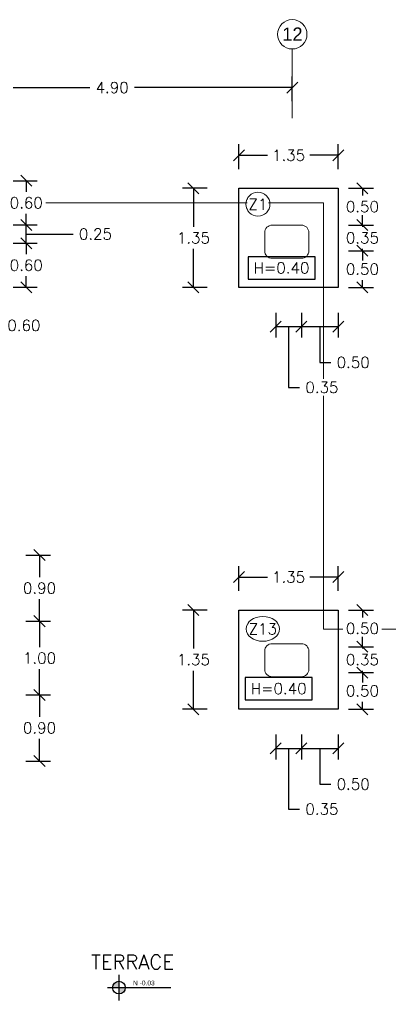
# Model space of a CAD drawing. Header units: metres. Extents: x -25 to 234, y -27 to 52.
# Drawn here: x 118.08 to 123.11, y 38.48 to 51.83 of the extents above; entities that cross this region are included whole.
import ezdxf

# ---------------------------------------------------------------- set-up
doc = ezdxf.new("R2010")
doc.units = ezdxf.units.M
doc.header["$LTSCALE"] = 0.1
doc.header["$MEASUREMENT"] = 0
doc.header["$PDMODE"] = 66
doc.linetypes.add('CONTINUA', pattern=[0])
doc.linetypes.add('Grid Line 1_2_', pattern=[22.225, 12.7, -3.175, 3.175, -3.175])
for name, color, linetype, lineweight in [('0-S-GRID', 1, 'Continuous', 9), ('0-S-GRID-IDEN', 1, 'Continuous', 9), ('A-WALL', 7, 'Continuous', 5), ('baños', 251, 'Continuous', 0), ('piso', 253, 'Continuous', 0)]:
    doc.layers.add(name, color=color, linetype=linetype, lineweight=lineweight)
for name, color, linetype in [('001-DIMTEXTO', 4, 'Continuous'), ('DIMENSIONES', 7, 'Continuous'), ('DIMTEXTO', 4, 'Continuous'), ('TEXTOS', 4, 'Continuous'), ('ZAPATAS', 6, 'Continuous')]:
    doc.layers.add(name, color=color, linetype=linetype)
doc.styles.add('Arial_2', font='arial.ttf', dxfattribs={"height": 0.2})
doc.styles.add('ESC100-2mm', font='arial.ttf', dxfattribs={"height": 0.15})
doc.styles.add('SMPLEX', font='simplex.shx')
doc.styles.get("Standard").update_dxf_attribs({"font": 'arial.ttf'})
doc.dimstyles.new('DIM-75', dxfattribs={"dimscale": 0.75, "dimtxt": 0.2, "dimasz": 0.2, "dimexe": 0.2, "dimexo": 0.2, "dimgap": 0.1, "dimtad": 0, "dimtih": 1, "dimtoh": 1, "dimzin": 0, "dimdsep": 46, "dimtxsty": 'SMPLEX', "dimblk1": 'OBLIQUE', "dimblk2": 'OBLIQUE', "dimsah": 1, "dimcen": 0.2, "dimclrd": 4, "dimclre": 4, "dimclrt": 4, "dimadec": 0, "dimazin": 0, "dimtfac": 1, "dimtmove": 1, "dimatfit": 3, "dimldrblk": 'OPEN30', "dimfxl": 0.25, "dimfxlon": 1, "dimtfill": 1, "dimtolj": 1, "dimtzin": 0, "dimarcsym": 0})

# ---------------------------------------------------------------- blocks, each defined once
blk = doc.blocks.new('PL BASE 1N NASAS 09')
at = {"layer": 'TEXTOS', "transparency": 33554534}
h = blk.add_hatch(color=256, dxfattribs=at)
h.dxf.hatch_style = 1
h.paths.add_polyline_path([(-90.966, -45.545, 0.414214), (-91.053, -45.631), (-90.966, -45.631)])
h.paths.add_polyline_path([(-90.88, -45.631), (-90.966, -45.631), (-90.966, -45.718, 0.414214)])
at = {"layer": 'A-WALL'}
for points in [[(-88.481, -35.252), (-88.881, -35.252, 0.414214), (-88.981, -35.352), (-88.981, -35.602, 0.414214), (-88.881, -35.702), (-88.481, -35.702, 0.414214), (-88.381, -35.602), (-88.381, -35.352, 0.414214)], [(-88.481, -40.95), (-88.881, -40.95, 0.414214), (-88.981, -41.05), (-88.981, -41.3, 0.414214), (-88.881, -41.4), (-88.481, -41.4, 0.414214), (-88.381, -41.3), (-88.381, -41.05, 0.414214)]]:
    blk.add_lwpolyline(points, format="xyb", close=True, dxfattribs=at)
at = {"layer": 'piso'}
for p, q in [((-98.056, -34.95), (-88.181, -34.95)), ((-88.181, -34.95), (-88.181, -40.75)), ((-88.181, -40.75), (-87.181, -40.75))]:
    blk.add_line(p, q, dxfattribs=at)
at = {"layer": 'TEXTOS'}
for p, q in [((-90.966, -45.457), (-90.966, -45.805)), ((-91.12, -45.631), (-90.259, -45.631))]:
    blk.add_line(p, q, dxfattribs=at)
blk.add_circle((-90.966, -45.631), 0.0865, dxfattribs=at)
at = {"layer": 'TEXTOS', "insert": (-91.478, -45.38), "char_height": 0.195, "width": 3.40488, "attachment_point": 7}
blk.add_mtext('{\\Fromans|c0; TERRACE}', dxfattribs=at)
at = {"layer": 'TEXTOS', "insert": (-90.773, -45.536), "char_height": 0.065, "attachment_point": 1, "style": 'ESC100-2mm'}
blk.add_mtext_dynamic_manual_height_columns('{\\Ftxt|c0;N -0.03}', width=2.21694, gutter_width=0.5, heights=[0], dxfattribs=at)
blk = doc.blocks.new('_Oblique')
at = {"color": 0, "linetype": 'ByBlock', "lineweight": -2}
blk.add_line((-0.5, -0.5), (0.5, 0.5), dxfattribs=at)
blk = doc.blocks.new('*D998')
at = {"layer": 'Defpoints', "color": 0, "ltscale": 0.2, "transparency": 16777216}
for p in [(126.774, -0.136), (121.874, -0.552), (126.774, -0.552)]:
    blk.add_point(p, dxfattribs=at)
at = {"layer": 'DIMTEXTO', "color": 4, "lineweight": -2, "ltscale": 0.2, "transparency": 16777216}
for p, q in [((121.874, -0.323), (121.874, 0.014)), ((126.774, -0.323), (126.774, 0.014)), ((121.874, -0.136), (124.021, -0.136)), ((126.774, -0.136), (124.628, -0.136))]:
    blk.add_line(p, q, dxfattribs=at)
at = {"layer": 'DIMTEXTO', "color": 4, "lineweight": -2, "ltscale": 0.2, "transparency": 16777216, "xscale": 0.15, "yscale": 0.15, "zscale": 0.15, "rotation": 180}
blk.add_blockref('_Oblique', (121.874, -0.136), dxfattribs=at)
at = {"layer": 'DIMTEXTO', "color": 4, "lineweight": -2, "ltscale": 0.2, "transparency": 16777216, "xscale": 0.15, "yscale": 0.15, "zscale": 0.15}
blk.add_blockref('_Oblique', (126.774, -0.136), dxfattribs=at)
at = {"layer": 'DIMTEXTO', "color": 4, "ltscale": 0.2, "transparency": 16777216, "insert": (124.324, -0.136), "char_height": 0.15, "attachment_point": 5, "style": 'SMPLEX', "bg_fill": 3, "box_fill_scale": 1.25, "bg_fill_color": 256, "bg_fill_true_color": 13158600, "bg_fill_transparency": 0}
blk.add_mtext('\\A1;4.90', dxfattribs=at)
blk = doc.blocks.new('_Open30')
at = {"layer": 'DIMTEXTO', "color": 0, "lineweight": -2}
for p, q in [((-1, 0.268), (0, 0)), ((0, 0), (-1, -0.268)), ((0, 0), (-1, 0))]:
    blk.add_line(p, q, dxfattribs=at)
blk = doc.blocks.new('*D1006')
at = {"layer": 'Defpoints', "color": 0, "linetype": 'CONTINUA', "transparency": 16777216}
for p in [(121.999, -7.401), (123.335, -7.401), (121.999, -8.405)]:
    blk.add_point(p, dxfattribs=at)
at = {"layer": 'DIMENSIONES', "color": 4, "linetype": 'CONTINUA', "lineweight": -2, "transparency": 16777216}
for p, q in [((123.148, -7.401), (123.485, -7.401)), ((123.335, -7.401), (123.335, -7.753)), ((123.335, -8.405), (123.335, -8.053)), ((123.148, -8.405), (123.485, -8.405))]:
    blk.add_line(p, q, dxfattribs=at)
at = {"layer": 'DIMENSIONES', "color": 4, "linetype": 'CONTINUA', "lineweight": -2, "transparency": 16777216, "xscale": 0.15, "yscale": 0.15, "zscale": 0.15}
for p, rotation in [((123.335, -7.401), 90), ((123.335, -8.405), 270)]:
    blk.add_blockref('_Oblique', p, dxfattribs=dict(at, rotation=rotation))
at = {"layer": 'DIMENSIONES', "color": 4, "linetype": 'CONTINUA', "transparency": 16777216, "insert": (123.335, -7.903), "char_height": 0.15, "attachment_point": 5, "style": 'SMPLEX', "bg_fill": 3, "box_fill_scale": 1.25, "bg_fill_color": 256, "bg_fill_true_color": 13158600, "bg_fill_transparency": 0}
blk.add_mtext('\\A1;1.00', dxfattribs=at)
blk = doc.blocks.new('*D1072')
at = {"layer": 'Defpoints', "color": 0, "linetype": 'CONTINUA', "transparency": 16777216}
for p in [(126.549, -8.036), (126.899, -8.036), (126.899, -9.133)]:
    blk.add_point(p, dxfattribs=at)
at = {"layer": 'DIMENSIONES', "color": 4, "linetype": 'CONTINUA', "lineweight": -2, "transparency": 16777216}
for p, q in [((126.549, -8.945), (126.549, -9.283)), ((126.899, -8.945), (126.899, -9.283)), ((126.549, -9.133), (126.899, -9.133)), ((126.724, -9.133), (126.724, -9.96)), ((126.724, -9.96), (126.874, -9.96))]:
    blk.add_line(p, q, dxfattribs=at)
at = {"layer": 'DIMENSIONES', "color": 4, "linetype": 'CONTINUA', "lineweight": -2, "transparency": 16777216, "xscale": 0.15, "yscale": 0.15, "zscale": 0.15, "rotation": 180}
blk.add_blockref('_Oblique', (126.549, -9.133), dxfattribs=at)
at = {"layer": 'DIMENSIONES', "color": 4, "linetype": 'CONTINUA', "lineweight": -2, "transparency": 16777216, "xscale": 0.15, "yscale": 0.15, "zscale": 0.15}
blk.add_blockref('_Oblique', (126.899, -9.133), dxfattribs=at)
at = {"layer": 'DIMENSIONES', "color": 4, "linetype": 'CONTINUA', "transparency": 16777216, "insert": (127.178, -9.96), "char_height": 0.15, "attachment_point": 5, "style": 'SMPLEX', "bg_fill": 3, "box_fill_scale": 1.25, "bg_fill_color": 256, "bg_fill_true_color": 13158600, "bg_fill_transparency": 0}
blk.add_mtext('\\A1;0.35', dxfattribs=at)
blk = doc.blocks.new('*D1077')
at = {"layer": 'Defpoints', "color": 0, "linetype": 'CONTINUA', "transparency": 16777216}
for p in [(126.899, -7.75), (126.899, -8.1)]:
    blk.add_point(p, dxfattribs=at)
at = {"layer": 'DIMENSIONES', "color": 4, "linetype": 'CONTINUA', "lineweight": -2, "transparency": 16777216}
for p, q in [((127.728, -7.75), (127.728, -7.6)), ((127.541, -7.75), (127.878, -7.75)), ((127.728, -7.75), (127.728, -7.775)), ((127.541, -8.1), (127.878, -8.1)), ((127.728, -8.1), (127.728, -8.075)), ((127.728, -8.1), (127.728, -8.25))]:
    blk.add_line(p, q, dxfattribs=at)
at = {"layer": 'DIMENSIONES', "color": 4, "linetype": 'CONTINUA', "lineweight": -2, "transparency": 16777216, "xscale": 0.15, "yscale": 0.15, "zscale": 0.15}
for p, rotation in [((127.728, -7.75), 270), ((127.728, -8.1), 90)]:
    blk.add_blockref('_Oblique', p, dxfattribs=dict(at, rotation=rotation))
at = {"layer": 'DIMENSIONES', "color": 4, "linetype": 'CONTINUA', "transparency": 16777216, "insert": (127.728, -7.925), "char_height": 0.15, "attachment_point": 5, "style": 'SMPLEX', "bg_fill": 3, "box_fill_scale": 1.25, "bg_fill_color": 256, "bg_fill_true_color": 13158600, "bg_fill_transparency": 0}
blk.add_mtext('\\A1;0.35', dxfattribs=at)
at = {"layer": 'Defpoints', "color": 0, "linetype": 'CONTINUA', "transparency": 16777216}
blk.add_point((127.728, -7.75), dxfattribs=at)
blk = doc.blocks.new('*D1073')
at = {"layer": 'Defpoints', "color": 0, "linetype": 'CONTINUA', "transparency": 16777216}
for p in [(127.399, -6.801), (126.049, -8.6), (127.399, -8.6)]:
    blk.add_point(p, dxfattribs=at)
at = {"layer": 'DIMENSIONES', "color": 4, "linetype": 'CONTINUA', "lineweight": -2, "transparency": 16777216}
for p, q in [((126.049, -6.989), (126.049, -6.651)), ((127.399, -6.989), (127.399, -6.651)), ((126.049, -6.801), (126.435, -6.801)), ((127.399, -6.801), (127.013, -6.801))]:
    blk.add_line(p, q, dxfattribs=at)
at = {"layer": 'DIMENSIONES', "color": 4, "linetype": 'CONTINUA', "lineweight": -2, "transparency": 16777216, "xscale": 0.15, "yscale": 0.15, "zscale": 0.15, "rotation": 180}
blk.add_blockref('_Oblique', (126.049, -6.801), dxfattribs=at)
at = {"layer": 'DIMENSIONES', "color": 4, "linetype": 'CONTINUA', "lineweight": -2, "transparency": 16777216, "xscale": 0.15, "yscale": 0.15, "zscale": 0.15}
blk.add_blockref('_Oblique', (127.399, -6.801), dxfattribs=at)
at = {"layer": 'DIMENSIONES', "color": 4, "linetype": 'CONTINUA', "transparency": 16777216, "insert": (126.724, -6.801), "char_height": 0.15, "attachment_point": 5, "style": 'SMPLEX', "bg_fill": 3, "box_fill_scale": 1.25, "bg_fill_color": 256, "bg_fill_true_color": 13158600, "bg_fill_transparency": 0}
blk.add_mtext('\\A1;1.35', dxfattribs=at)
blk = doc.blocks.new('*D1074')
at = {"layer": 'Defpoints', "color": 0, "linetype": 'CONTINUA', "transparency": 16777216}
for p in [(125.429, -7.25), (126.049, -7.25), (126.049, -8.6)]:
    blk.add_point(p, dxfattribs=at)
at = {"layer": 'DIMENSIONES', "color": 4, "linetype": 'CONTINUA', "lineweight": -2, "transparency": 16777216}
for p, q in [((125.616, -7.25), (125.279, -7.25)), ((125.429, -7.25), (125.429, -7.775)), ((125.429, -8.6), (125.429, -8.075)), ((125.616, -8.6), (125.279, -8.6))]:
    blk.add_line(p, q, dxfattribs=at)
at = {"layer": 'DIMENSIONES', "color": 4, "linetype": 'CONTINUA', "lineweight": -2, "transparency": 16777216, "xscale": 0.15, "yscale": 0.15, "zscale": 0.15}
for p, rotation in [((125.429, -7.25), 90), ((125.429, -8.6), 270)]:
    blk.add_blockref('_Oblique', p, dxfattribs=dict(at, rotation=rotation))
at = {"layer": 'DIMENSIONES', "color": 4, "linetype": 'CONTINUA', "transparency": 16777216, "insert": (125.429, -7.925), "char_height": 0.15, "attachment_point": 5, "style": 'SMPLEX', "bg_fill": 3, "box_fill_scale": 1.25, "bg_fill_color": 256, "bg_fill_true_color": 13158600, "bg_fill_transparency": 0}
blk.add_mtext('\\A1;1.35', dxfattribs=at)
blk = doc.blocks.new('*D1075')
at = {"layer": 'Defpoints', "color": 0, "linetype": 'CONTINUA', "transparency": 16777216}
for p in [(126.899, -8.1), (126.899, -8.6), (127.728, -8.6)]:
    blk.add_point(p, dxfattribs=at)
at = {"layer": 'DIMENSIONES', "color": 4, "linetype": 'CONTINUA', "lineweight": -2, "transparency": 16777216}
for p, q in [((127.541, -8.1), (127.878, -8.1)), ((127.728, -8.1), (127.728, -8.2)), ((127.728, -8.6), (127.728, -8.5)), ((127.541, -8.6), (127.878, -8.6))]:
    blk.add_line(p, q, dxfattribs=at)
at = {"layer": 'DIMENSIONES', "color": 4, "linetype": 'CONTINUA', "lineweight": -2, "transparency": 16777216, "xscale": 0.15, "yscale": 0.15, "zscale": 0.15}
for p, rotation in [((127.728, -8.1), 90), ((127.728, -8.6), 270)]:
    blk.add_blockref('_Oblique', p, dxfattribs=dict(at, rotation=rotation))
at = {"layer": 'DIMENSIONES', "color": 4, "linetype": 'CONTINUA', "transparency": 16777216, "insert": (127.728, -8.35), "char_height": 0.15, "attachment_point": 5, "style": 'SMPLEX', "bg_fill": 3, "box_fill_scale": 1.25, "bg_fill_color": 256, "bg_fill_true_color": 13158600, "bg_fill_transparency": 0}
blk.add_mtext('\\A1;0.50', dxfattribs=at)
blk = doc.blocks.new('*D1071')
at = {"layer": 'Defpoints', "color": 0, "linetype": 'CONTINUA', "transparency": 16777216}
for p in [(126.899, -8.6), (127.399, -8.6), (127.399, -9.133)]:
    blk.add_point(p, dxfattribs=at)
at = {"layer": 'DIMENSIONES', "color": 4, "linetype": 'CONTINUA', "lineweight": -2, "transparency": 16777216}
for p, q in [((126.899, -8.945), (126.899, -9.283)), ((127.399, -8.945), (127.399, -9.283)), ((126.899, -9.133), (127.399, -9.133)), ((127.149, -9.133), (127.149, -9.62)), ((127.149, -9.62), (127.299, -9.62))]:
    blk.add_line(p, q, dxfattribs=at)
at = {"layer": 'DIMENSIONES', "color": 4, "linetype": 'CONTINUA', "lineweight": -2, "transparency": 16777216, "xscale": 0.15, "yscale": 0.15, "zscale": 0.15, "rotation": 180}
blk.add_blockref('_Oblique', (126.899, -9.133), dxfattribs=at)
at = {"layer": 'DIMENSIONES', "color": 4, "linetype": 'CONTINUA', "lineweight": -2, "transparency": 16777216, "xscale": 0.15, "yscale": 0.15, "zscale": 0.15}
blk.add_blockref('_Oblique', (127.399, -9.133), dxfattribs=at)
at = {"layer": 'DIMENSIONES', "color": 4, "linetype": 'CONTINUA', "transparency": 16777216, "insert": (127.603, -9.62), "char_height": 0.15, "attachment_point": 5, "style": 'SMPLEX', "bg_fill": 3, "box_fill_scale": 1.25, "bg_fill_color": 256, "bg_fill_true_color": 13158600, "bg_fill_transparency": 0}
blk.add_mtext('\\A1;0.50', dxfattribs=at)
blk = doc.blocks.new('*D1076')
at = {"layer": 'Defpoints', "color": 0, "linetype": 'CONTINUA', "transparency": 16777216}
for p in [(126.899, -7.25), (127.728, -7.25), (126.899, -7.75)]:
    blk.add_point(p, dxfattribs=at)
at = {"layer": 'DIMENSIONES', "color": 4, "linetype": 'CONTINUA', "lineweight": -2, "transparency": 16777216}
for p, q in [((127.541, -7.25), (127.878, -7.25)), ((127.728, -7.25), (127.728, -7.35)), ((127.728, -7.75), (127.728, -7.65)), ((127.541, -7.75), (127.878, -7.75))]:
    blk.add_line(p, q, dxfattribs=at)
at = {"layer": 'DIMENSIONES', "color": 4, "linetype": 'CONTINUA', "lineweight": -2, "transparency": 16777216, "xscale": 0.15, "yscale": 0.15, "zscale": 0.15}
for p, rotation in [((127.728, -7.25), 90), ((127.728, -7.75), 270)]:
    blk.add_blockref('_Oblique', p, dxfattribs=dict(at, rotation=rotation))
at = {"layer": 'DIMENSIONES', "color": 4, "linetype": 'CONTINUA', "transparency": 16777216, "insert": (127.728, -7.5), "char_height": 0.15, "attachment_point": 5, "style": 'SMPLEX', "bg_fill": 3, "box_fill_scale": 1.25, "bg_fill_color": 256, "bg_fill_true_color": 13158600, "bg_fill_transparency": 0}
blk.add_mtext('\\A1;0.50', dxfattribs=at)
blk = doc.blocks.new('*D1079')
at = {"layer": 'Defpoints', "color": 0, "linetype": 'CONTINUA', "transparency": 16777216}
for p in [(126.549, -2.294), (126.899, -2.294), (126.899, -3.39)]:
    blk.add_point(p, dxfattribs=at)
at = {"layer": 'DIMENSIONES', "color": 4, "linetype": 'CONTINUA', "lineweight": -2, "transparency": 16777216}
for p, q in [((126.549, -3.203), (126.549, -3.54)), ((126.899, -3.203), (126.899, -3.54)), ((126.549, -3.39), (126.899, -3.39)), ((126.724, -3.39), (126.724, -4.218)), ((126.724, -4.218), (126.874, -4.218))]:
    blk.add_line(p, q, dxfattribs=at)
at = {"layer": 'DIMENSIONES', "color": 4, "linetype": 'CONTINUA', "lineweight": -2, "transparency": 16777216, "xscale": 0.15, "yscale": 0.15, "zscale": 0.15, "rotation": 180}
blk.add_blockref('_Oblique', (126.549, -3.39), dxfattribs=at)
at = {"layer": 'DIMENSIONES', "color": 4, "linetype": 'CONTINUA', "lineweight": -2, "transparency": 16777216, "xscale": 0.15, "yscale": 0.15, "zscale": 0.15}
blk.add_blockref('_Oblique', (126.899, -3.39), dxfattribs=at)
at = {"layer": 'DIMENSIONES', "color": 4, "linetype": 'CONTINUA', "transparency": 16777216, "insert": (127.178, -4.218), "char_height": 0.15, "attachment_point": 5, "style": 'SMPLEX', "bg_fill": 3, "box_fill_scale": 1.25, "bg_fill_color": 256, "bg_fill_true_color": 13158600, "bg_fill_transparency": 0}
blk.add_mtext('\\A1;0.35', dxfattribs=at)
blk = doc.blocks.new('*D1084')
at = {"layer": 'Defpoints', "color": 0, "linetype": 'CONTINUA', "transparency": 16777216}
for p in [(126.899, -2.008), (126.899, -2.358)]:
    blk.add_point(p, dxfattribs=at)
at = {"layer": 'DIMENSIONES', "color": 4, "linetype": 'CONTINUA', "lineweight": -2, "transparency": 16777216}
for p, q in [((127.728, -2.008), (127.728, -1.858)), ((127.541, -2.008), (127.878, -2.008)), ((127.728, -2.008), (127.728, -2.033)), ((127.541, -2.358), (127.878, -2.358)), ((127.728, -2.358), (127.728, -2.333)), ((127.728, -2.358), (127.728, -2.508))]:
    blk.add_line(p, q, dxfattribs=at)
at = {"layer": 'DIMENSIONES', "color": 4, "linetype": 'CONTINUA', "lineweight": -2, "transparency": 16777216, "xscale": 0.15, "yscale": 0.15, "zscale": 0.15}
for p, rotation in [((127.728, -2.008), 270), ((127.728, -2.358), 90)]:
    blk.add_blockref('_Oblique', p, dxfattribs=dict(at, rotation=rotation))
at = {"layer": 'DIMENSIONES', "color": 4, "linetype": 'CONTINUA', "transparency": 16777216, "insert": (127.728, -2.183), "char_height": 0.15, "attachment_point": 5, "style": 'SMPLEX', "bg_fill": 3, "box_fill_scale": 1.25, "bg_fill_color": 256, "bg_fill_true_color": 13158600, "bg_fill_transparency": 0}
blk.add_mtext('\\A1;0.35', dxfattribs=at)
at = {"layer": 'Defpoints', "color": 0, "linetype": 'CONTINUA', "transparency": 16777216}
blk.add_point((127.728, -2.008), dxfattribs=at)
blk = doc.blocks.new('*D1080')
at = {"layer": 'Defpoints', "color": 0, "linetype": 'CONTINUA', "transparency": 16777216}
for p in [(127.399, -1.059), (126.049, -2.858), (127.399, -2.858)]:
    blk.add_point(p, dxfattribs=at)
at = {"layer": 'DIMENSIONES', "color": 4, "linetype": 'CONTINUA', "lineweight": -2, "transparency": 16777216}
for p, q in [((126.049, -1.246), (126.049, -0.909)), ((127.399, -1.246), (127.399, -0.909)), ((126.049, -1.059), (126.435, -1.059)), ((127.399, -1.059), (127.013, -1.059))]:
    blk.add_line(p, q, dxfattribs=at)
at = {"layer": 'DIMENSIONES', "color": 4, "linetype": 'CONTINUA', "lineweight": -2, "transparency": 16777216, "xscale": 0.15, "yscale": 0.15, "zscale": 0.15, "rotation": 180}
blk.add_blockref('_Oblique', (126.049, -1.059), dxfattribs=at)
at = {"layer": 'DIMENSIONES', "color": 4, "linetype": 'CONTINUA', "lineweight": -2, "transparency": 16777216, "xscale": 0.15, "yscale": 0.15, "zscale": 0.15}
blk.add_blockref('_Oblique', (127.399, -1.059), dxfattribs=at)
at = {"layer": 'DIMENSIONES', "color": 4, "linetype": 'CONTINUA', "transparency": 16777216, "insert": (126.724, -1.059), "char_height": 0.15, "attachment_point": 5, "style": 'SMPLEX', "bg_fill": 3, "box_fill_scale": 1.25, "bg_fill_color": 256, "bg_fill_true_color": 13158600, "bg_fill_transparency": 0}
blk.add_mtext('\\A1;1.35', dxfattribs=at)
blk = doc.blocks.new('*D1081')
at = {"layer": 'Defpoints', "color": 0, "linetype": 'CONTINUA', "transparency": 16777216}
for p in [(125.429, -1.508), (126.049, -1.508), (126.049, -2.858)]:
    blk.add_point(p, dxfattribs=at)
at = {"layer": 'DIMENSIONES', "color": 4, "linetype": 'CONTINUA', "lineweight": -2, "transparency": 16777216}
for p, q in [((125.616, -1.508), (125.279, -1.508)), ((125.429, -1.508), (125.429, -2.033)), ((125.429, -2.858), (125.429, -2.333)), ((125.616, -2.858), (125.279, -2.858))]:
    blk.add_line(p, q, dxfattribs=at)
at = {"layer": 'DIMENSIONES', "color": 4, "linetype": 'CONTINUA', "lineweight": -2, "transparency": 16777216, "xscale": 0.15, "yscale": 0.15, "zscale": 0.15}
for p, rotation in [((125.429, -1.508), 90), ((125.429, -2.858), 270)]:
    blk.add_blockref('_Oblique', p, dxfattribs=dict(at, rotation=rotation))
at = {"layer": 'DIMENSIONES', "color": 4, "linetype": 'CONTINUA', "transparency": 16777216, "insert": (125.429, -2.183), "char_height": 0.15, "attachment_point": 5, "style": 'SMPLEX', "bg_fill": 3, "box_fill_scale": 1.25, "bg_fill_color": 256, "bg_fill_true_color": 13158600, "bg_fill_transparency": 0}
blk.add_mtext('\\A1;1.35', dxfattribs=at)
blk = doc.blocks.new('*D1082')
at = {"layer": 'Defpoints', "color": 0, "linetype": 'CONTINUA', "transparency": 16777216}
for p in [(126.899, -2.358), (126.899, -2.858), (127.728, -2.858)]:
    blk.add_point(p, dxfattribs=at)
at = {"layer": 'DIMENSIONES', "color": 4, "linetype": 'CONTINUA', "lineweight": -2, "transparency": 16777216}
for p, q in [((127.541, -2.358), (127.878, -2.358)), ((127.728, -2.358), (127.728, -2.458)), ((127.728, -2.858), (127.728, -2.758)), ((127.541, -2.858), (127.878, -2.858))]:
    blk.add_line(p, q, dxfattribs=at)
at = {"layer": 'DIMENSIONES', "color": 4, "linetype": 'CONTINUA', "lineweight": -2, "transparency": 16777216, "xscale": 0.15, "yscale": 0.15, "zscale": 0.15}
for p, rotation in [((127.728, -2.358), 90), ((127.728, -2.858), 270)]:
    blk.add_blockref('_Oblique', p, dxfattribs=dict(at, rotation=rotation))
at = {"layer": 'DIMENSIONES', "color": 4, "linetype": 'CONTINUA', "transparency": 16777216, "insert": (127.728, -2.608), "char_height": 0.15, "attachment_point": 5, "style": 'SMPLEX', "bg_fill": 3, "box_fill_scale": 1.25, "bg_fill_color": 256, "bg_fill_true_color": 13158600, "bg_fill_transparency": 0}
blk.add_mtext('\\A1;0.50', dxfattribs=at)
blk = doc.blocks.new('*D1078')
at = {"layer": 'Defpoints', "color": 0, "linetype": 'CONTINUA', "transparency": 16777216}
for p in [(126.899, -2.858), (127.399, -2.858), (127.399, -3.39)]:
    blk.add_point(p, dxfattribs=at)
at = {"layer": 'DIMENSIONES', "color": 4, "linetype": 'CONTINUA', "lineweight": -2, "transparency": 16777216}
for p, q in [((126.899, -3.203), (126.899, -3.54)), ((127.399, -3.203), (127.399, -3.54)), ((126.899, -3.39), (127.399, -3.39)), ((127.149, -3.39), (127.149, -3.878)), ((127.149, -3.878), (127.299, -3.878))]:
    blk.add_line(p, q, dxfattribs=at)
at = {"layer": 'DIMENSIONES', "color": 4, "linetype": 'CONTINUA', "lineweight": -2, "transparency": 16777216, "xscale": 0.15, "yscale": 0.15, "zscale": 0.15, "rotation": 180}
blk.add_blockref('_Oblique', (126.899, -3.39), dxfattribs=at)
at = {"layer": 'DIMENSIONES', "color": 4, "linetype": 'CONTINUA', "lineweight": -2, "transparency": 16777216, "xscale": 0.15, "yscale": 0.15, "zscale": 0.15}
blk.add_blockref('_Oblique', (127.399, -3.39), dxfattribs=at)
at = {"layer": 'DIMENSIONES', "color": 4, "linetype": 'CONTINUA', "transparency": 16777216, "insert": (127.603, -3.878), "char_height": 0.15, "attachment_point": 5, "style": 'SMPLEX', "bg_fill": 3, "box_fill_scale": 1.25, "bg_fill_color": 256, "bg_fill_true_color": 13158600, "bg_fill_transparency": 0}
blk.add_mtext('\\A1;0.50', dxfattribs=at)
blk = doc.blocks.new('*D1083')
at = {"layer": 'Defpoints', "color": 0, "linetype": 'CONTINUA', "transparency": 16777216}
for p in [(126.899, -1.508), (127.728, -1.508), (126.899, -2.008)]:
    blk.add_point(p, dxfattribs=at)
at = {"layer": 'DIMENSIONES', "color": 4, "linetype": 'CONTINUA', "lineweight": -2, "transparency": 16777216}
for p, q in [((127.541, -1.508), (127.878, -1.508)), ((127.728, -1.508), (127.728, -1.608)), ((127.728, -2.008), (127.728, -1.908)), ((127.541, -2.008), (127.878, -2.008))]:
    blk.add_line(p, q, dxfattribs=at)
at = {"layer": 'DIMENSIONES', "color": 4, "linetype": 'CONTINUA', "lineweight": -2, "transparency": 16777216, "xscale": 0.15, "yscale": 0.15, "zscale": 0.15}
for p, rotation in [((127.728, -1.508), 90), ((127.728, -2.008), 270)]:
    blk.add_blockref('_Oblique', p, dxfattribs=dict(at, rotation=rotation))
at = {"layer": 'DIMENSIONES', "color": 4, "linetype": 'CONTINUA', "transparency": 16777216, "insert": (127.728, -1.758), "char_height": 0.15, "attachment_point": 5, "style": 'SMPLEX', "bg_fill": 3, "box_fill_scale": 1.25, "bg_fill_color": 256, "bg_fill_true_color": 13158600, "bg_fill_transparency": 0}
blk.add_mtext('\\A1;0.50', dxfattribs=at)
blk = doc.blocks.new('*D1144')
at = {"layer": 'Defpoints', "color": 0, "linetype": 'CONTINUA', "transparency": 16777216}
for p in [(121.999, -2.006), (123.155, -2.006), (121.999, -2.256)]:
    blk.add_point(p, dxfattribs=at)
at = {"layer": 'DIMENSIONES', "color": 4, "linetype": 'CONTINUA', "lineweight": -2, "transparency": 16777216}
for p, q in [((122.967, -2.006), (123.305, -2.006)), ((123.155, -2.256), (123.155, -2.006)), ((123.155, -2.131), (123.642, -2.131)), ((123.642, -2.131), (123.792, -2.131)), ((122.967, -2.256), (123.305, -2.256))]:
    blk.add_line(p, q, dxfattribs=at)
at = {"layer": 'DIMENSIONES', "color": 4, "linetype": 'CONTINUA', "lineweight": -2, "transparency": 16777216, "xscale": 0.15, "yscale": 0.15, "zscale": 0.15}
for p, rotation in [((123.155, -2.006), 90), ((123.155, -2.256), 270)]:
    blk.add_blockref('_Oblique', p, dxfattribs=dict(at, rotation=rotation))
at = {"layer": 'DIMENSIONES', "color": 4, "linetype": 'CONTINUA', "transparency": 16777216, "insert": (124.096, -2.131), "char_height": 0.15, "attachment_point": 5, "style": 'SMPLEX', "bg_fill": 3, "box_fill_scale": 1.25, "bg_fill_color": 256, "bg_fill_true_color": 13158600, "bg_fill_transparency": 0}
blk.add_mtext('\\A1;0.25', dxfattribs=at)
blk = doc.blocks.new('*D1149')
at = {"layer": 'Defpoints', "color": 0, "linetype": 'CONTINUA', "transparency": 16777216}
for p in [(121.999, -2.256), (122.066, -2.856), (123.155, -2.856)]:
    blk.add_point(p, dxfattribs=at)
at = {"layer": 'DIMENSIONES', "color": 4, "linetype": 'CONTINUA', "lineweight": -2, "transparency": 16777216}
for p, q in [((122.967, -2.256), (123.305, -2.256)), ((123.155, -2.256), (123.155, -2.406)), ((123.155, -2.856), (123.155, -2.706)), ((122.967, -2.856), (123.305, -2.856))]:
    blk.add_line(p, q, dxfattribs=at)
at = {"layer": 'DIMENSIONES', "color": 4, "linetype": 'CONTINUA', "lineweight": -2, "transparency": 16777216, "xscale": 0.15, "yscale": 0.15, "zscale": 0.15}
for p, rotation in [((123.155, -2.256), 90), ((123.155, -2.856), 270)]:
    blk.add_blockref('_Oblique', p, dxfattribs=dict(at, rotation=rotation))
at = {"layer": 'DIMENSIONES', "color": 4, "linetype": 'CONTINUA', "transparency": 16777216, "insert": (123.155, -2.556), "char_height": 0.15, "attachment_point": 5, "style": 'SMPLEX', "bg_fill": 3, "box_fill_scale": 1.25, "bg_fill_color": 256, "bg_fill_true_color": 13158600, "bg_fill_transparency": 0}
blk.add_mtext('\\A1;0.60', dxfattribs=at)
blk = doc.blocks.new('*D1145')
at = {"layer": 'Defpoints', "color": 0, "linetype": 'CONTINUA', "transparency": 16777216}
for p in [(121.999, -2.256), (122.599, -2.256), (122.599, -3.374)]:
    blk.add_point(p, dxfattribs=at)
at = {"layer": 'DIMENSIONES', "color": 4, "linetype": 'CONTINUA', "lineweight": -2, "transparency": 16777216}
for p, q in [((121.999, -3.186), (121.999, -3.524)), ((122.599, -3.186), (122.599, -3.524)), ((121.999, -3.374), (122.599, -3.374)), ((122.819, -3.374), (122.599, -3.374))]:
    blk.add_line(p, q, dxfattribs=at)
at = {"layer": 'DIMENSIONES', "color": 4, "linetype": 'CONTINUA', "lineweight": -2, "transparency": 16777216, "xscale": 0.15, "yscale": 0.15, "zscale": 0.15, "rotation": 180}
blk.add_blockref('_Oblique', (121.999, -3.374), dxfattribs=at)
at = {"layer": 'DIMENSIONES', "color": 4, "linetype": 'CONTINUA', "lineweight": -2, "transparency": 16777216, "xscale": 0.15, "yscale": 0.15, "zscale": 0.15}
blk.add_blockref('_Oblique', (122.599, -3.374), dxfattribs=at)
at = {"layer": 'DIMENSIONES', "color": 4, "linetype": 'CONTINUA', "transparency": 16777216, "insert": (123.123, -3.374), "char_height": 0.15, "attachment_point": 5, "style": 'SMPLEX', "bg_fill": 3, "box_fill_scale": 1.25, "bg_fill_color": 256, "bg_fill_true_color": 13158600, "bg_fill_transparency": 0}
blk.add_mtext('\\A1;0.60', dxfattribs=at)
blk = doc.blocks.new('*D1146')
at = {"layer": 'Defpoints', "color": 0, "linetype": 'CONTINUA', "transparency": 16777216}
for p in [(121.999, -1.406), (123.155, -1.406), (121.999, -2.006)]:
    blk.add_point(p, dxfattribs=at)
at = {"layer": 'DIMENSIONES', "color": 4, "linetype": 'CONTINUA', "lineweight": -2, "transparency": 16777216}
for p, q in [((122.967, -1.406), (123.305, -1.406)), ((123.155, -1.406), (123.155, -1.556)), ((123.155, -2.006), (123.155, -1.856)), ((122.967, -2.006), (123.305, -2.006))]:
    blk.add_line(p, q, dxfattribs=at)
at = {"layer": 'DIMENSIONES', "color": 4, "linetype": 'CONTINUA', "lineweight": -2, "transparency": 16777216, "xscale": 0.15, "yscale": 0.15, "zscale": 0.15}
for p, rotation in [((123.155, -1.406), 90), ((123.155, -2.006), 270)]:
    blk.add_blockref('_Oblique', p, dxfattribs=dict(at, rotation=rotation))
at = {"layer": 'DIMENSIONES', "color": 4, "linetype": 'CONTINUA', "transparency": 16777216, "insert": (123.155, -1.706), "char_height": 0.15, "attachment_point": 5, "style": 'SMPLEX', "bg_fill": 3, "box_fill_scale": 1.25, "bg_fill_color": 256, "bg_fill_true_color": 13158600, "bg_fill_transparency": 0}
blk.add_mtext('\\A1;0.60', dxfattribs=at)
blk = doc.blocks.new('*D1229')
at = {"layer": 'Defpoints', "color": 0, "linetype": 'CONTINUA', "transparency": 16777216}
for p in [(121.751, -6.501), (123.335, -6.501), (121.999, -7.401)]:
    blk.add_point(p, dxfattribs=at)
at = {"layer": 'DIMTEXTO', "color": 4, "linetype": 'CONTINUA', "lineweight": -2, "transparency": 16777216}
for p, q in [((123.148, -6.501), (123.485, -6.501)), ((123.335, -6.501), (123.335, -6.801)), ((123.335, -7.401), (123.335, -7.101)), ((123.148, -7.401), (123.485, -7.401))]:
    blk.add_line(p, q, dxfattribs=at)
at = {"layer": 'DIMTEXTO', "color": 4, "linetype": 'CONTINUA', "lineweight": -2, "transparency": 16777216, "xscale": 0.15, "yscale": 0.15, "zscale": 0.15}
for p, rotation in [((123.335, -6.501), 90), ((123.335, -7.401), 270)]:
    blk.add_blockref('_Oblique', p, dxfattribs=dict(at, rotation=rotation))
at = {"layer": 'DIMTEXTO', "color": 4, "linetype": 'CONTINUA', "transparency": 16777216, "insert": (123.335, -6.951), "char_height": 0.15, "attachment_point": 5, "style": 'SMPLEX', "bg_fill": 3, "box_fill_scale": 1.25, "bg_fill_color": 256, "bg_fill_true_color": 13158600, "bg_fill_transparency": 0}
blk.add_mtext('\\A1;0.90', dxfattribs=at)
blk = doc.blocks.new('*D1233')
at = {"layer": 'Defpoints', "color": 0, "linetype": 'CONTINUA', "transparency": 16777216}
for p in [(121.849, -8.405), (121.849, -9.305), (123.335, -9.305)]:
    blk.add_point(p, dxfattribs=at)
at = {"layer": 'DIMTEXTO', "color": 4, "linetype": 'CONTINUA', "lineweight": -2, "transparency": 16777216}
for p, q in [((123.148, -8.405), (123.485, -8.405)), ((123.335, -8.405), (123.335, -8.705)), ((123.335, -9.305), (123.335, -9.005)), ((123.148, -9.305), (123.485, -9.305))]:
    blk.add_line(p, q, dxfattribs=at)
at = {"layer": 'DIMTEXTO', "color": 4, "linetype": 'CONTINUA', "lineweight": -2, "transparency": 16777216, "xscale": 0.15, "yscale": 0.15, "zscale": 0.15}
for p, rotation in [((123.335, -8.405), 90), ((123.335, -9.305), 270)]:
    blk.add_blockref('_Oblique', p, dxfattribs=dict(at, rotation=rotation))
at = {"layer": 'DIMTEXTO', "color": 4, "linetype": 'CONTINUA', "transparency": 16777216, "insert": (123.335, -8.855), "char_height": 0.15, "attachment_point": 5, "style": 'SMPLEX', "bg_fill": 3, "box_fill_scale": 1.25, "bg_fill_color": 256, "bg_fill_true_color": 13158600, "bg_fill_transparency": 0}
blk.add_mtext('\\A1;0.90', dxfattribs=at)
blk = doc.blocks.new('A$Cac76d8b6')
at = {"layer": '0-S-GRID', "linetype": 'Grid Line 1_2_'}
blk.add_line((37.309, 27.3263), (37.309, 26.3863), dxfattribs=at)
blk.add_line((37.309, 27.3263), (37.309, 26.3863), dxfattribs=at)
at = {"layer": '0-S-GRID-IDEN'}
blk.add_circle((37.309, 27.5263), 0.2, dxfattribs=at)
at = {"layer": 'DIMTEXTO', "insert": (37.3112, 27.6185), "char_height": 0.17859, "width": 0.168354, "attachment_point": 2, "style": 'Arial_2'}
blk.add_mtext('12', dxfattribs=at)
at = {"layer": 'DIMENSIONES', "linetype": 'CONTINUA'}
for base, p1, p2, picture, middle in [((33.6896, 24.9322), (32.534, 24.6822), (32.534, 24.9322), '*D1144', (34.4021, 24.8072)), ((33.8704, 19.5372), (32.534, 18.5326), (32.534, 19.5372), '*D1006', (33.8704, 19.0349))]:
    dim = blk.add_linear_dim(base=base, p1=p1, p2=p2, angle=90, dimstyle='DIM-75', dxfattribs=at)
    dim.commit()
    dim.dimension.update_dxf_attribs({"geometry": picture, "text_midpoint": middle, "insert": (-89.4651, 26.938)})
for base, p1, p2, picture, middle in [((37.434, 23.5478), (37.084, 24.6439), (37.434, 24.6439), '*D1079', (37.484, 22.7199)), ((37.434, 17.8055), (37.084, 18.9016), (37.434, 18.9016), '*D1072', (37.484, 16.9776))]:
    dim = blk.add_linear_dim(base=base, p1=p1, p2=p2, dimstyle='DIM-75', dxfattribs=at)
    dim.commit()
    dim.dimension.update_dxf_attribs({"geometry": picture, "text_midpoint": middle, "dimtype": 128, "insert": (-89.4651, 26.938)})
for base, p1, p2, picture, middle in [((33.6896, 25.5322), (32.5339, 24.9322), (32.5339, 25.5322), '*D1146', (33.6896, 25.2322)), ((38.2631, 24.93), (37.434, 24.58), (37.434, 24.93), '*D1084', (38.2631, 24.755)), ((33.6896, 24.0822), (32.534, 24.6822), (32.6007, 24.0822), '*D1149', (33.6896, 24.3822)), ((38.2631, 19.1878), (37.434, 18.8378), (37.434, 19.1878), '*D1077', (38.2631, 19.0128))]:
    dim = blk.add_linear_dim(base=base, p1=p1, p2=p2, angle=90, dimstyle='DIM-75', dxfattribs=at)
    dim.commit()
    dim.dimension.update_dxf_attribs({"geometry": picture, "text_midpoint": middle, "insert": (-89.4651, 26.938)})
at = {"layer": 'DIMTEXTO', "ltscale": 0.2}
dim = blk.add_linear_dim(base=(37.309, 26.8025), p1=(32.409, 26.3863), p2=(37.309, 26.3863), dimstyle='DIM-75', override={"dimtmove": 1}, dxfattribs=at)
dim.commit()
dim.dimension.update_dxf_attribs({"geometry": '*D998', "text_midpoint": (34.859, 26.8025), "insert": (-89.4651, 26.938)})
at = {"layer": 'DIMTEXTO', "linetype": 'CONTINUA'}
for base, p1, p2, picture, middle in [((33.8704, 20.4372), (32.534, 19.5372), (32.2861, 20.4372), '*D1229', (33.8704, 19.9872)), ((33.8704, 17.6326), (32.384, 18.5326), (32.384, 17.6326), '*D1233', (33.8704, 18.0826))]:
    dim = blk.add_linear_dim(base=base, p1=p1, p2=p2, angle=90, dimstyle='DIM-75', dxfattribs=at)
    dim.commit()
    dim.dimension.update_dxf_attribs({"geometry": picture, "text_midpoint": middle, "insert": (-89.4651, 26.938)})
at = {"layer": 'ZAPATAS', "lineweight": 25}
for points in [[(36.584, 25.43), (37.934, 25.43), (37.934, 24.08), (36.584, 24.08)], [(36.584, 19.6878), (37.934, 19.6878), (37.934, 18.3378), (36.584, 18.3378)]]:
    blk.add_lwpolyline(points, close=True, dxfattribs=at)
at = {"layer": 'DIMENSIONES', "linetype": 'CONTINUA'}
dim = blk.add_linear_dim(base=(33.134, 23.5641), p1=(32.534, 24.6822), p2=(33.134, 24.6822), dimstyle='DIM-75', dxfattribs=at)
dim.commit()
dim.dimension.update_dxf_attribs({"geometry": '*D1145', "text_midpoint": (33.6579, 23.5641), "dimtype": 128, "insert": (-89.4651, 26.938)})
for base, p1, p2, picture, middle in [((37.934, 25.8792), (36.584, 24.08), (37.934, 24.08), '*D1080', (37.259, 25.8792)), ((37.934, 20.1369), (36.584, 18.3378), (37.934, 18.3378), '*D1073', (37.259, 20.1369))]:
    dim = blk.add_linear_dim(base=base, p1=p1, p2=p2, dimstyle='DIM-75', dxfattribs=at)
    dim.commit()
    dim.dimension.update_dxf_attribs({"geometry": picture, "text_midpoint": middle, "insert": (-89.4651, 26.938)})
at = {"layer": 'DIMTEXTO', "color": 4, "char_height": 0.15, "attachment_point": 5, "rotation": 0, "style": 'SMPLEX', "bg_fill": 3, "box_fill_scale": 1.1, "bg_fill_color": 256, "bg_fill_true_color": 13158600, "bg_fill_transparency": 0}
for s, insert in [('\\A1;Z1', (36.8417, 25.2136)), ('\\A1;Z13', (36.9088, 19.4317))]:
    blk.add_mtext(s, dxfattribs=dict(at, insert=insert))
at = {"layer": 'DIMENSIONES', "linetype": 'CONTINUA'}
for base, p1, p2, picture, middle in [((35.9638, 25.43), (36.584, 24.08), (36.584, 25.43), '*D1081', (35.9638, 24.755)), ((38.2631, 25.43), (37.434, 24.93), (37.434, 25.43), '*D1083', (38.2631, 25.18)), ((38.2631, 24.08), (37.434, 24.58), (37.434, 24.08), '*D1082', (38.2631, 24.33)), ((35.9638, 19.6878), (36.584, 18.3378), (36.584, 19.6878), '*D1074', (35.9638, 19.0128)), ((38.2631, 19.6878), (37.434, 19.1878), (37.434, 19.6878), '*D1076', (38.2631, 19.4378)), ((38.2631, 18.3378), (37.434, 18.8378), (37.434, 18.3378), '*D1075', (38.2631, 18.5878))]:
    dim = blk.add_linear_dim(base=base, p1=p1, p2=p2, angle=90, dimstyle='DIM-75', dxfattribs=at)
    dim.commit()
    dim.dimension.update_dxf_attribs({"geometry": picture, "text_midpoint": middle, "insert": (-89.4651, 26.938)})
at = {"layer": '0-S-GRID-IDEN'}
blk.add_circle((36.8417, 25.2136), 0.164, dxfattribs=at)
blk.add_ellipse((36.9088, 19.4317), major_axis=(0.2285, 0), ratio=0.7364318, dxfattribs=at)
at = {"layer": 'DIMTEXTO', "color": 4}
for points in [[(37.62, 24.4968), (36.7076, 24.4968), (36.7076, 24.1912), (37.62, 24.1912)], [(37.581, 18.77), (36.6686, 18.77), (36.6686, 18.4644), (37.581, 18.4644)]]:
    blk.add_lwpolyline(points, close=True, dxfattribs=at)
at = {"layer": 'DIMENSIONES', "linetype": 'CONTINUA'}
for base, p1, p2, picture, middle in [((37.934, 23.5478), (37.434, 24.08), (37.934, 24.08), '*D1078', (37.909, 23.0603)), ((37.934, 17.8055), (37.434, 18.3378), (37.934, 18.3378), '*D1071', (37.909, 17.318))]:
    dim = blk.add_linear_dim(base=base, p1=p1, p2=p2, dimstyle='DIM-75', dxfattribs=at)
    dim.commit()
    dim.dimension.update_dxf_attribs({"geometry": picture, "text_midpoint": middle, "insert": (-89.4651, 26.938)})
at = {"layer": 'DIMTEXTO', "color": 4, "char_height": 0.15, "attachment_point": 5, "rotation": 0, "style": 'SMPLEX', "bg_fill": 3, "box_fill_scale": 1.1, "bg_fill_color": 256, "bg_fill_true_color": 13158600, "bg_fill_transparency": 0}
for insert in [(37.1632, 24.3458), (37.1242, 18.619)]:
    blk.add_mtext('\\A1;H=0.40', dxfattribs=dict(at, insert=insert))

msp = doc.modelspace()

# ---------------------------------------------------------------- block references
at = {"layer": 'baños'}
msp.add_blockref('PL BASE 1N NASAS 09', (210.3991, 84.2818), dxfattribs=at)

# ---------------------------------------------------------------- next in the draw order: block references
at = {"layer": '001-DIMTEXTO', "linetype": 'CONTINUA'}
msp.add_blockref('A$Cac76d8b6', (84.4834, 24.102), dxfattribs=at)

doc.saveas('drawing.dxf')
